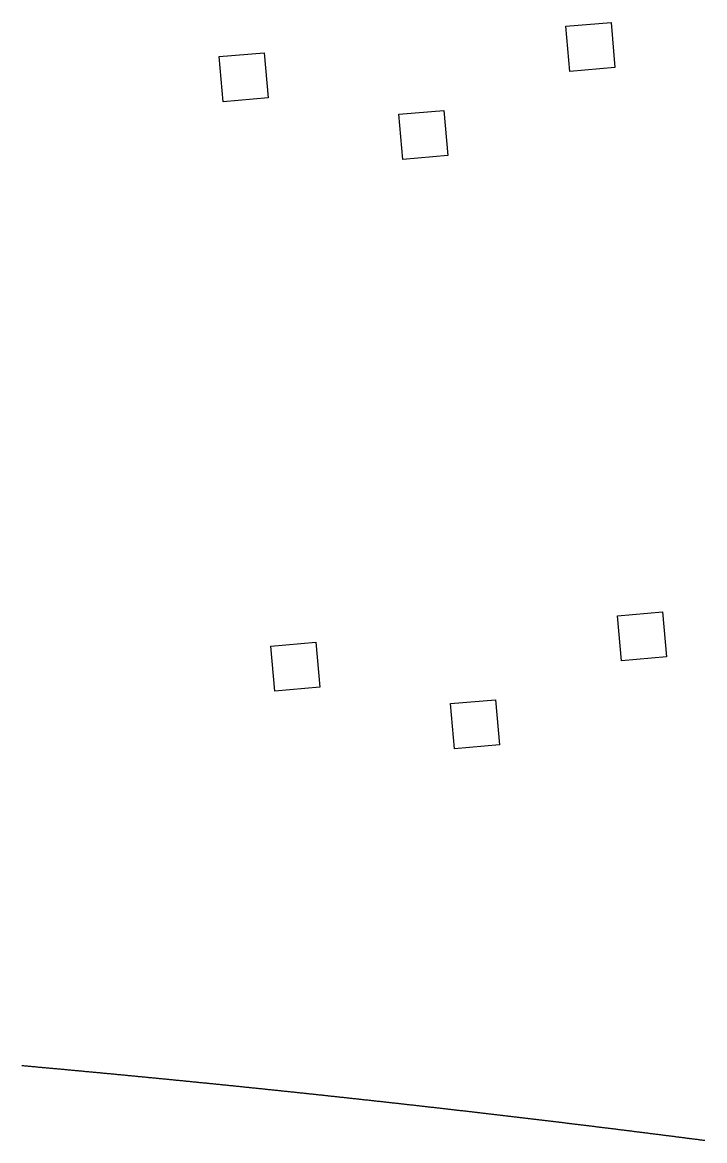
# Model space of a CAD drawing. Extents: x 6805096 to 46905100, y -25788412 to -58651.
# Drawn here: x 12343479 to 17877290, y -20983765 to -11915100 of the extents above; entities that cross this region are included whole.
import ezdxf

# ---------------------------------------------------------------- set-up
doc = ezdxf.new("R2010")
doc.units = 0

msp = doc.modelspace()

# ---------------------------------------------------------------- linework, layer by layer
at = {"layer": 'Layer 1'}
for p, q in [((16751900, -11947200), (17117900, -11915100)), ((16751900, -11947200), (17117900, -11915100)), ((16783900, -12313700), (16751900, -11947200)), ((16783900, -12313700), (16751900, -11947200)), ((17117900, -11915100), (17150000, -12281700)), ((13939800, -12193200), (14305900, -12161200)), ((13939800, -12193200), (14305900, -12161200)), ((13971900, -12559800), (13939800, -12193200)), ((13971900, -12559800), (13939800, -12193200)), ((14305900, -12161200), (14337900, -12527700)), ((17150000, -12281700), (16783900, -12313700)), ((17150000, -12281700), (16783900, -12313700)), ((14337900, -12527700), (13971900, -12559800)), ((14337900, -12527700), (13971900, -12559800)), ((15397200, -12660600), (15763300, -12628600)), ((15397200, -12660600), (15763300, -12628600)), ((15429300, -13027200), (15397200, -12660600)), ((15429300, -13027200), (15397200, -12660600)), ((15763300, -12628600), (15795300, -12995200)), ((15795300, -12995200), (15429300, -13027200)), ((15795300, -12995200), (15429300, -13027200)), ((17170000, -16726700), (17536000, -16694700)), ((17170000, -16726700), (17536000, -16694700)), ((17202100, -17093300), (17170000, -16726700)), ((17202100, -17093300), (17170000, -16726700)), ((17536000, -16694700), (17568100, -17061200)), ((14358000, -16972700), (14724000, -16940700)), ((14358000, -16972700), (14724000, -16940700)), ((14724000, -16940700), (14756100, -17307300)), ((14390100, -17339300), (14358000, -16972700)), ((14390100, -17339300), (14358000, -16972700)), ((17568100, -17061200), (17202100, -17093300)), ((17568100, -17061200), (17202100, -17093300)), ((14756100, -17307300), (14390100, -17339300)), ((14756100, -17307300), (14390100, -17339300)), ((15815400, -17440100), (16181400, -17408100)), ((15815400, -17440100), (16181400, -17408100)), ((16181400, -17408100), (16213500, -17774700)), ((15847500, -17806700), (15815400, -17440100)), ((15847500, -17806700), (15815400, -17440100)), ((16213500, -17774700), (15847500, -17806700)), ((16213500, -17774700), (15847500, -17806700)), ((12347298.419576, -20377661.843035), (12339659.329029, -20376977.346225)), ((12354937.463595, -20378346.75421), (12347298.419576, -20377661.843035)), ((12362576.46107, -20379032.079749), (12354937.463595, -20378346.75421)), ((12370215.411984, -20379717.819647), (12362576.46107, -20379032.079749)), ((12377854.31632, -20380403.973901), (12370215.411984, -20379717.819647)), ((12385493.174062, -20381090.54251), (12377854.31632, -20380403.973901)), ((12393131.985192, -20381777.525469), (12385493.174062, -20381090.54251)), ((12400770.749695, -20382464.922776), (12393131.985192, -20381777.525469)), ((12408409.467553, -20383152.734427), (12400770.749695, -20382464.922776)), ((12416048.13875, -20383840.96042), (12408409.467553, -20383152.734427)), ((12423686.763269, -20384529.600752), (12416048.13875, -20383840.96042)), ((12431325.341093, -20385218.655419), (12423686.763269, -20384529.600752)), ((12438963.872206, -20385908.124419), (12431325.341093, -20385218.655419)), ((12446602.356591, -20386598.007748), (12438963.872206, -20385908.124419)), ((12454240.794231, -20387288.305404), (12446602.356591, -20386598.007748)), ((12461879.18511, -20387979.017383), (12454240.794231, -20387288.305404)), ((12469517.529211, -20388670.143683), (12461879.18511, -20387979.017383)), ((12477155.826517, -20389361.6843), (12469517.529211, -20388670.143683)), ((12484794.077011, -20390053.639232), (12477155.826517, -20389361.6843)), ((12492432.280677, -20390746.008475), (12484794.077011, -20390053.639232)), ((12500070.437498, -20391438.792026), (12492432.280677, -20390746.008475)), ((12507708.547458, -20392131.989883), (12500070.437498, -20391438.792026)), ((12515346.610539, -20392825.602042), (12507708.547458, -20392131.989883)), ((12522984.626725, -20393519.628501), (12515346.610539, -20392825.602042)), ((12530622.596, -20394214.069255), (12522984.626725, -20393519.628501)), ((12538260.518346, -20394908.924303), (12530622.596, -20394214.069255)), ((12545898.393747, -20395604.193642), (12538260.518346, -20394908.924303)), ((12553536.222186, -20396299.877267), (12545898.393747, -20395604.193642)), ((12561174.003647, -20396995.975177), (12553536.222186, -20396299.877267)), ((12568811.738113, -20397692.487368), (12561174.003647, -20396995.975177)), ((12576449.425566, -20398389.413837), (12568811.738113, -20397692.487368)), ((12584087.065991, -20399086.754581), (12576449.425566, -20398389.413837)), ((12591724.659371, -20399784.509598), (12584087.065991, -20399086.754581)), ((12599362.205689, -20400482.678883), (12591724.659371, -20399784.509598)), ((12606999.704928, -20401181.262435), (12599362.205689, -20400482.678883)), ((12614637.157072, -20401880.260249), (12606999.704928, -20401181.262435)), ((12622274.562104, -20402579.672324), (12614637.157072, -20401880.260249)), ((12629911.920007, -20403279.498655), (12622274.562104, -20402579.672324)), ((12637549.230764, -20403979.739241), (12629911.920007, -20403279.498655)), ((12645186.49436, -20404680.394078), (12637549.230764, -20403979.739241)), ((12652823.710776, -20405381.463162), (12645186.49436, -20404680.394078)), ((12660460.879997, -20406082.946492), (12652823.710776, -20405381.463162)), ((12668098.002006, -20406784.844063), (12660460.879997, -20406082.946492)), ((12675735.076786, -20407487.155874), (12668098.002006, -20406784.844063)), ((12683372.10432, -20408189.88192), (12675735.076786, -20407487.155874)), ((12691009.084591, -20408893.022199), (12683372.10432, -20408189.88192)), ((12698646.017584, -20409596.576708), (12691009.084591, -20408893.022199)), ((12706282.903281, -20410300.545444), (12698646.017584, -20409596.576708)), ((12713919.741666, -20411004.928403), (12706282.903281, -20410300.545444)), ((12721556.532721, -20411709.725583), (12713919.741666, -20411004.928403)), ((12729193.276431, -20412414.936981), (12721556.532721, -20411709.725583)), ((12736829.972778, -20413120.562594), (12729193.276431, -20412414.936981)), ((12744466.621746, -20413826.602419), (12736829.972778, -20413120.562594)), ((12752103.223318, -20414533.056452), (12744466.621746, -20413826.602419)), ((12759739.777477, -20415239.92469), (12752103.223318, -20414533.056452)), ((12767376.284207, -20415947.207132), (12759739.777477, -20415239.92469)), ((12775012.743491, -20416654.903773), (12767376.284207, -20415947.207132)), ((12782649.155312, -20417363.014611), (12775012.743491, -20416654.903773)), ((12790285.519654, -20418071.539642), (12782649.155312, -20417363.014611)), ((12797921.8365, -20418780.478863), (12790285.519654, -20418071.539642)), ((12805558.105833, -20419489.832273), (12797921.8365, -20418780.478863)), ((12813194.327636, -20420199.599866), (12805558.105833, -20419489.832273)), ((12820830.501893, -20420909.781642), (12813194.327636, -20420199.599866)), ((12828466.628588, -20421620.377595), (12820830.501893, -20420909.781642)), ((12836102.707703, -20422331.387725), (12828466.628588, -20421620.377595)), ((12843738.739221, -20423042.812026), (12836102.707703, -20422331.387725)), ((12851374.723127, -20423754.650497), (12843738.739221, -20423042.812026)), ((12859010.659403, -20424466.903134), (12851374.723127, -20423754.650497)), ((12866646.548032, -20425179.569935), (12859010.659403, -20424466.903134)), ((12874282.388998, -20425892.650896), (12866646.548032, -20425179.569935)), ((12881918.182285, -20426606.146015), (12874282.388998, -20425892.650896)), ((12889553.927875, -20427320.055287), (12881918.182285, -20426606.146015)), ((12897189.625752, -20428034.378711), (12889553.927875, -20427320.055287)), ((12904825.275899, -20428749.116283), (12897189.625752, -20428034.378711)), ((12912460.8783, -20429464.268001), (12904825.275899, -20428749.116283)), ((12920096.432937, -20430179.83386), (12912460.8783, -20429464.268001)), ((12927731.939795, -20430895.813859), (12920096.432937, -20430179.83386)), ((12935367.398855, -20431612.207994), (12927731.939795, -20430895.813859)), ((12943002.810103, -20432329.016262), (12935367.398855, -20431612.207994)), ((12950638.17352, -20433046.238661), (12943002.810103, -20432329.016262)), ((12958273.489091, -20433763.875186), (12950638.17352, -20433046.238661)), ((12965908.756798, -20434481.925835), (12958273.489091, -20433763.875186)), ((12973543.976625, -20435200.390606), (12965908.756798, -20434481.925835)), ((12981179.148555, -20435919.269494), (12973543.976625, -20435200.390606)), ((12988814.272572, -20436638.562498), (12981179.148555, -20435919.269494)), ((12996449.348658, -20437358.269613), (12988814.272572, -20436638.562498)), ((13004084.376797, -20438078.390838), (12996449.348658, -20437358.269613)), ((13011719.356973, -20438798.926168), (13004084.376797, -20438078.390838)), ((13019354.289169, -20439519.875602), (13011719.356973, -20438798.926168)), ((13026989.173367, -20440241.239135), (13019354.289169, -20439519.875602)), ((13034624.009552, -20440963.016765), (13026989.173367, -20440241.239135)), ((13042258.797707, -20441685.208489), (13034624.009552, -20440963.016765)), ((13049893.537814, -20442407.814304), (13042258.797707, -20441685.208489)), ((13057528.229857, -20443130.834207), (13049893.537814, -20442407.814304)), ((13065162.87382, -20443854.268194), (13057528.229857, -20443130.834207)), ((13072797.469686, -20444578.116264), (13065162.87382, -20443854.268194)), ((13080432.017438, -20445302.378412), (13072797.469686, -20444578.116264)), ((13088066.517059, -20446027.054636), (13080432.017438, -20445302.378412)), ((13095700.968533, -20446752.144932), (13088066.517059, -20446027.054636)), ((13103335.371843, -20447477.649298), (13095700.968533, -20446752.144932)), ((13110969.726973, -20448203.567731), (13103335.371843, -20447477.649298)), ((13118604.033905, -20448929.900228), (13110969.726973, -20448203.567731)), ((13126238.292623, -20449656.646785), (13118604.033905, -20448929.900228)), ((13133872.50311, -20450383.8074), (13126238.292623, -20449656.646785)), ((13141506.665349, -20451111.382069), (13133872.50311, -20450383.8074)), ((13149140.779325, -20451839.37079), (13141506.665349, -20451111.382069)), ((13156774.845019, -20452567.77356), (13149140.779325, -20451839.37079)), ((13164408.862416, -20453296.590375), (13156774.845019, -20452567.77356)), ((13172042.831499, -20454025.821232), (13164408.862416, -20453296.590375)), ((13179676.752251, -20454755.466129), (13172042.831499, -20454025.821232)), ((13187310.624655, -20455485.525063), (13179676.752251, -20454755.466129)), ((13194944.448695, -20456215.998029), (13187310.624655, -20455485.525063)), ((13202578.224354, -20456946.885027), (13194944.448695, -20456215.998029)), ((13210211.951615, -20457678.186052), (13202578.224354, -20456946.885027)), ((13217845.630461, -20458409.901101), (13210211.951615, -20457678.186052)), ((13225479.260877, -20459142.030171), (13217845.630461, -20458409.901101)), ((13233112.842844, -20459874.57326), (13225479.260877, -20459142.030171)), ((13240746.376347, -20460607.530364), (13233112.842844, -20459874.57326)), ((13248379.861369, -20461340.90148), (13240746.376347, -20460607.530364)), ((13256013.297893, -20462074.686606), (13248379.861369, -20461340.90148)), ((13263646.685902, -20462808.885738), (13256013.297893, -20462074.686606)), ((13271280.02538, -20463543.498873), (13263646.685902, -20462808.885738)), ((13278913.31631, -20464278.526008), (13271280.02538, -20463543.498873)), ((13286546.558675, -20465013.967141), (13278913.31631, -20464278.526008)), ((13294179.752459, -20465749.822267), (13286546.558675, -20465013.967141)), ((13301812.897645, -20466486.091385), (13294179.752459, -20465749.822267)), ((13309445.994215, -20467222.774491), (13301812.897645, -20466486.091385)), ((13317079.042155, -20467959.871582), (13309445.994215, -20467222.774491)), ((13324712.041446, -20468697.382655), (13317079.042155, -20467959.871582)), ((13332344.992072, -20469435.307707), (13324712.041446, -20468697.382655)), ((13339977.894017, -20470173.646736), (13332344.992072, -20469435.307707)), ((13347610.747263, -20470912.399737), (13339977.894017, -20470173.646736)), ((13355243.551794, -20471651.566708), (13347610.747263, -20470912.399737)), ((13362876.307594, -20472391.147646), (13355243.551794, -20471651.566708)), ((13370509.014645, -20473131.142548), (13362876.307594, -20472391.147646)), ((13378141.672931, -20473871.551411), (13370509.014645, -20473131.142548)), ((13385774.282436, -20474612.374232), (13378141.672931, -20473871.551411)), ((13393406.843142, -20475353.611008), (13385774.282436, -20474612.374232)), ((13401039.355032, -20476095.261736), (13393406.843142, -20475353.611008)), ((13408671.818091, -20476837.326412), (13401039.355032, -20476095.261736)), ((13416304.232302, -20477579.805034), (13408671.818091, -20476837.326412)), ((13423936.597647, -20478322.6976), (13416304.232302, -20477579.805034)), ((13431568.91411, -20479066.004105), (13423936.597647, -20478322.6976)), ((13439201.181674, -20479809.724546), (13431568.91411, -20479066.004105)), ((13446833.400323, -20480553.858922), (13439201.181674, -20479809.724546)), ((13454465.57004, -20481298.407228), (13446833.400323, -20480553.858922)), ((13462097.690808, -20482043.369462), (13454465.57004, -20481298.407228)), ((13469729.762611, -20482788.74562), (13462097.690808, -20482043.369462)), ((13477361.785432, -20483534.5357), (13469729.762611, -20482788.74562)), ((13484993.759254, -20484280.739699), (13477361.785432, -20483534.5357)), ((13492625.68406, -20485027.357613), (13484993.759254, -20484280.739699)), ((13500257.559834, -20485774.38944), (13492625.68406, -20485027.357613)), ((13507889.386559, -20486521.835177), (13500257.559834, -20485774.38944)), ((13515521.164218, -20487269.69482), (13507889.386559, -20486521.835177)), ((13523152.892795, -20488017.968366), (13515521.164218, -20487269.69482)), ((13530784.572273, -20488766.655813), (13523152.892795, -20488017.968366)), ((13538416.202636, -20489515.757158), (13530784.572273, -20488766.655813)), ((13546047.783866, -20490265.272397), (13538416.202636, -20489515.757158)), ((13553679.315947, -20491015.201527), (13546047.783866, -20490265.272397)), ((13561310.798862, -20491765.544546), (13553679.315947, -20491015.201527)), ((13568942.232594, -20492516.30145), (13561310.798862, -20491765.544546)), ((13576573.617127, -20493267.472237), (13568942.232594, -20492516.30145)), ((13584204.952445, -20494019.056903), (13576573.617127, -20493267.472237)), ((13591836.238529, -20494771.055445), (13584204.952445, -20494019.056903)), ((13599467.475365, -20495523.467861), (13591836.238529, -20494771.055445)), ((13607098.662934, -20496276.294147), (13599467.475365, -20495523.467861)), ((13614729.801221, -20497029.5343), (13607098.662934, -20496276.294147)), ((13622360.890209, -20497783.188317), (13614729.801221, -20497029.5343)), ((13629991.92988, -20498537.256196), (13622360.890209, -20497783.188317)), ((13637622.920218, -20499291.737933), (13629991.92988, -20498537.256196)), ((13645253.861207, -20500046.633525), (13637622.920218, -20499291.737933)), ((13652884.75283, -20500801.942969), (13645253.861207, -20500046.633525)), ((13660515.59507, -20501557.666262), (13652884.75283, -20500801.942969)), ((13668146.38791, -20502313.803401), (13660515.59507, -20501557.666262)), ((13675777.131335, -20503070.354384), (13668146.38791, -20502313.803401)), ((13683407.825326, -20503827.319207), (13675777.131335, -20503070.354384)), ((13691038.469867, -20504584.697866), (13683407.825326, -20503827.319207)), ((13698669.064942, -20505342.49036), (13691038.469867, -20504584.697866)), ((13706299.610534, -20506100.696684), (13698669.064942, -20505342.49036)), ((13713930.106627, -20506859.316837), (13706299.610534, -20506100.696684)), ((13721560.553202, -20507618.350815), (13713930.106627, -20506859.316837)), ((13729190.950245, -20508377.798614), (13721560.553202, -20507618.350815)), ((13736821.297738, -20509137.660233), (13729190.950245, -20508377.798614)), ((13744451.595664, -20509897.935667), (13736821.297738, -20509137.660233)), ((13752081.844007, -20510658.624914), (13744451.595664, -20509897.935667)), ((13759712.04275, -20511419.727971), (13752081.844007, -20510658.624914)), ((13767342.191877, -20512181.244835), (13759712.04275, -20511419.727971)), ((13774972.29137, -20512943.175503), (13767342.191877, -20512181.244835)), ((13782602.341213, -20513705.519972), (13774972.29137, -20512943.175503)), ((13790232.341389, -20514468.278238), (13782602.341213, -20513705.519972)), ((13797862.291882, -20515231.450299), (13790232.341389, -20514468.278238)), ((13805492.192675, -20515995.036152), (13797862.291882, -20515231.450299)), ((13813122.043751, -20516759.035793), (13805492.192675, -20515995.036152)), ((13820751.845093, -20517523.44922), (13813122.043751, -20516759.035793)), ((13828381.596686, -20518288.27643), (13820751.845093, -20517523.44922)), ((13836011.298511, -20519053.51742), (13828381.596686, -20518288.27643)), ((13843640.950553, -20519819.172186), (13836011.298511, -20519053.51742)), ((13851270.552794, -20520585.240726), (13843640.950553, -20519819.172186)), ((13858900.105218, -20521351.723036), (13851270.552794, -20520585.240726)), ((13866529.607809, -20522118.619114), (13858900.105218, -20521351.723036)), ((13874159.060549, -20522885.928956), (13866529.607809, -20522118.619114)), ((13881788.463423, -20523653.65256), (13874159.060549, -20522885.928956)), ((13889417.816412, -20524421.789922), (13881788.463423, -20523653.65256)), ((13897047.119501, -20525190.34104), (13889417.816412, -20524421.789922)), ((13904676.372673, -20525959.305911), (13897047.119501, -20525190.34104)), ((13912305.575911, -20526728.68453), (13904676.372673, -20525959.305911)), ((13919934.729198, -20527498.476897), (13912305.575911, -20526728.68453)), ((13927563.832518, -20528268.683006), (13919934.729198, -20527498.476897)), ((13935192.885854, -20529039.302856), (13927563.832518, -20528268.683006)), ((13942821.889189, -20529810.336443), (13935192.885854, -20529039.302856)), ((13950450.842507, -20530581.783765), (13942821.889189, -20529810.336443)), ((13958079.745791, -20531353.644818), (13950450.842507, -20530581.783765)), ((13965708.599024, -20532125.919599), (13958079.745791, -20531353.644818)), ((13973337.40219, -20532898.608106), (13965708.599024, -20532125.919599)), ((13980966.155271, -20533671.710334), (13973337.40219, -20532898.608106)), ((13988594.858252, -20534445.226282), (13980966.155271, -20533671.710334)), ((13996223.511115, -20535219.155946), (13988594.858252, -20534445.226282)), ((14003852.113844, -20535993.499323), (13996223.511115, -20535219.155946)), ((14011480.666422, -20536768.256411), (14003852.113844, -20535993.499323)), ((14019109.168832, -20537543.427205), (14011480.666422, -20536768.256411)), ((14026737.621058, -20538319.011704), (14019109.168832, -20537543.427205)), ((14034366.023083, -20539095.009904), (14026737.621058, -20538319.011704)), ((14041994.37489, -20539871.421802), (14034366.023083, -20539095.009904)), ((14049622.676463, -20540648.247395), (14041994.37489, -20539871.421802)), ((14057250.927784, -20541425.486679), (14049622.676463, -20540648.247395)), ((14064879.128838, -20542203.139653), (14057250.927784, -20541425.486679)), ((14072507.279607, -20542981.206313), (14064879.128838, -20542203.139653)), ((14080135.380075, -20543759.686656), (14072507.279607, -20542981.206313)), ((14087763.430226, -20544538.580679), (14080135.380075, -20543759.686656)), ((14095391.430041, -20545317.888378), (14087763.430226, -20544538.580679)), ((14103019.379505, -20546097.609752), (14095391.430041, -20545317.888378)), ((14110647.278601, -20546877.744796), (14103019.379505, -20546097.609752)), ((14118275.127313, -20547658.293509), (14110647.278601, -20546877.744796)), ((14125902.925623, -20548439.255886), (14118275.127313, -20547658.293509)), ((14133530.673515, -20549220.631925), (14125902.925623, -20548439.255886)), ((14141158.370972, -20550002.421623), (14133530.673515, -20549220.631925)), ((14148786.017978, -20550784.624976), (14141158.370972, -20550002.421623)), ((14156413.614515, -20551567.241982), (14148786.017978, -20550784.624976)), ((14164041.160568, -20552350.272638), (14156413.614515, -20551567.241982)), ((14171668.656119, -20553133.716941), (14164041.160568, -20552350.272638)), ((14179296.101151, -20553917.574887), (14171668.656119, -20553133.716941)), ((14186923.495649, -20554701.846474), (14179296.101151, -20553917.574887)), ((14194550.839595, -20555486.531699), (14186923.495649, -20554701.846474)), ((14202178.132973, -20556271.630558), (14194550.839595, -20555486.531699)), ((14209805.375765, -20557057.143049), (14202178.132973, -20556271.630558)), ((14217432.567956, -20557843.069169), (14209805.375765, -20557057.143049)), ((14225059.709528, -20558629.408914), (14217432.567956, -20557843.069169)), ((14232686.800466, -20559416.162281), (14225059.709528, -20558629.408914)), ((14240313.840751, -20560203.329268), (14232686.800466, -20559416.162281)), ((14247940.830368, -20560990.909872), (14240313.840751, -20560203.329268)), ((14255567.769299, -20561778.904089), (14247940.830368, -20560990.909872)), ((14263194.657529, -20562567.311916), (14255567.769299, -20561778.904089)), ((14270821.49504, -20563356.133351), (14263194.657529, -20562567.311916)), ((14278448.281815, -20564145.368391), (14270821.49504, -20563356.133351)), ((14286075.017839, -20564935.017031), (14278448.281815, -20564145.368391)), ((14293701.703094, -20565725.07927), (14286075.017839, -20564935.017031)), ((14301328.337563, -20566515.555105), (14293701.703094, -20565725.07927)), ((14308954.92123, -20567306.444531), (14301328.337563, -20566515.555105)), ((14316581.454079, -20568097.747547), (14308954.92123, -20567306.444531)), ((14324207.936091, -20568889.46415), (14316581.454079, -20568097.747547)), ((14331834.367252, -20569681.594335), (14324207.936091, -20568889.46415)), ((14339460.747544, -20570474.138101), (14331834.367252, -20569681.594335)), ((14347087.07695, -20571267.095444), (14339460.747544, -20570474.138101)), ((14354713.355453, -20572060.466361), (14347087.07695, -20571267.095444)), ((14362339.583038, -20572854.250849), (14354713.355453, -20572060.466361)), ((14369965.759687, -20573648.448906), (14362339.583038, -20572854.250849)), ((14377591.885384, -20574443.060528), (14369965.759687, -20573648.448906)), ((14385217.960111, -20575238.085711), (14377591.885384, -20574443.060528)), ((14392843.983853, -20576033.524454), (14385217.960111, -20575238.085711)), ((14400469.956592, -20576829.376753), (14392843.983853, -20576033.524454)), ((14408095.878312, -20577625.642605), (14400469.956592, -20576829.376753)), ((14415721.748996, -20578422.322007), (14408095.878312, -20577625.642605)), ((14423347.568628, -20579219.414956), (14415721.748996, -20578422.322007)), ((14430973.33719, -20580016.921449), (14423347.568628, -20579219.414956)), ((14438599.054666, -20580814.841482), (14430973.33719, -20580016.921449)), ((14446224.72104, -20581613.175054), (14438599.054666, -20580814.841482)), ((14453850.336294, -20582411.922161), (14446224.72104, -20581613.175054)), ((14461475.900412, -20583211.0828), (14453850.336294, -20582411.922161)), ((14469101.413377, -20584010.656967), (14461475.900412, -20583211.0828)), ((14476726.875173, -20584810.64466), (14469101.413377, -20584010.656967)), ((14484352.285783, -20585611.045877), (14476726.875173, -20584810.64466)), ((14491977.64519, -20586411.860612), (14484352.285783, -20585611.045877)), ((14499602.953377, -20587213.088865), (14491977.64519, -20586411.860612)), ((14507228.210328, -20588014.730632), (14499602.953377, -20587213.088865)), ((14514853.416026, -20588816.785909), (14507228.210328, -20588014.730632)), ((14522478.570454, -20589619.254694), (14514853.416026, -20588816.785909)), ((14530103.673596, -20590422.136984), (14522478.570454, -20589619.254694)), ((14537728.725435, -20591225.432775), (14530103.673596, -20590422.136984)), ((14545353.725955, -20592029.142065), (14537728.725435, -20591225.432775)), ((14552978.675137, -20592833.264851), (14545353.725955, -20592029.142065)), ((14560603.572967, -20593637.801129), (14552978.675137, -20592833.264851)), ((14568228.419427, -20594442.750897), (14560603.572967, -20593637.801129)), ((14575853.2145, -20595248.114151), (14568228.419427, -20594442.750897)), ((14583477.95817, -20596053.890889), (14575853.2145, -20595248.114151)), ((14591102.65042, -20596860.081108), (14583477.95817, -20596053.890889)), ((14598727.291234, -20597666.684804), (14591102.65042, -20596860.081108)), ((14606351.880594, -20598473.701974), (14598727.291234, -20597666.684804)), ((14613976.418484, -20599281.132616), (14606351.880594, -20598473.701974)), ((14621600.904887, -20600088.976726), (14613976.418484, -20599281.132616)), ((14629225.339787, -20600897.234302), (14621600.904887, -20600088.976726)), ((14636849.723167, -20601705.90534), (14629225.339787, -20600897.234302)), ((14644474.05501, -20602514.989838), (14636849.723167, -20601705.90534)), ((14652098.3353, -20603324.487792), (14644474.05501, -20602514.989838)), ((14659722.564019, -20604134.399199), (14652098.3353, -20603324.487792)), ((14667346.741152, -20604944.724057), (14659722.564019, -20604134.399199)), ((14674970.86668, -20605755.462362), (14667346.741152, -20604944.724057)), ((14682594.940589, -20606566.614111), (14674970.86668, -20605755.462362)), ((14690218.962861, -20607378.179301), (14682594.940589, -20606566.614111)), ((14697842.933478, -20608190.15793), (14690218.962861, -20607378.179301)), ((14705466.852426, -20609002.549994), (14697842.933478, -20608190.15793)), ((14713090.719686, -20609815.35549), (14705466.852426, -20609002.549994)), ((14720714.535243, -20610628.574415), (14713090.719686, -20609815.35549)), ((14728338.299079, -20611442.206766), (14720714.535243, -20610628.574415)), ((14735962.011178, -20612256.252541), (14728338.299079, -20611442.206766)), ((14743585.671523, -20613070.711735), (14735962.011178, -20612256.252541)), ((14751209.280098, -20613885.584347), (14743585.671523, -20613070.711735)), ((14758832.836885, -20614700.870373), (14751209.280098, -20613885.584347)), ((14766456.341868, -20615516.56981), (14758832.836885, -20614700.870373)), ((14774079.795031, -20616332.682654), (14766456.341868, -20615516.56981)), ((14781703.196356, -20617149.208904), (14774079.795031, -20616332.682654)), ((14789326.545827, -20617966.148556), (14781703.196356, -20617149.208904)), ((14796949.843428, -20618783.501607), (14789326.545827, -20617966.148556)), ((14804573.089141, -20619601.268053), (14796949.843428, -20618783.501607)), ((14812196.28295, -20620419.447893), (14804573.089141, -20619601.268053)), ((14819819.424838, -20621238.041122), (14812196.28295, -20620419.447893)), ((14827442.514788, -20622057.047738), (14819819.424838, -20621238.041122)), ((14835065.552785, -20622876.467739), (14827442.514788, -20622057.047738)), ((14842688.53881, -20623696.301119), (14835065.552785, -20622876.467739)), ((14850311.472848, -20624516.547878), (14842688.53881, -20623696.301119)), ((14857934.354881, -20625337.208012), (14850311.472848, -20624516.547878)), ((14865557.184893, -20626158.281517), (14857934.354881, -20625337.208012)), ((14873179.962868, -20626979.768391), (14865557.184893, -20626158.281517)), ((14880802.688788, -20627801.668631), (14873179.962868, -20626979.768391)), ((14888425.362637, -20628623.982233), (14880802.688788, -20627801.668631)), ((14896047.984398, -20629446.709195), (14888425.362637, -20628623.982233)), ((14903670.554055, -20630269.849514), (14896047.984398, -20629446.709195)), ((14911293.071591, -20631093.403187), (14903670.554055, -20630269.849514)), ((14918915.536988, -20631917.37021), (14911293.071591, -20631093.403187)), ((14926537.950231, -20632741.75058), (14918915.536988, -20631917.37021)), ((14934160.311303, -20633566.544295), (14926537.950231, -20632741.75058)), ((14941782.620187, -20634391.751352), (14934160.311303, -20633566.544295)), ((14949404.876866, -20635217.371747), (14941782.620187, -20634391.751352)), ((14957027.081323, -20636043.405478), (14949404.876866, -20635217.371747)), ((14964649.233543, -20636869.852541), (14957027.081323, -20636043.405478)), ((14972271.333508, -20637696.712934), (14964649.233543, -20636869.852541)), ((14979893.381201, -20638523.986653), (14972271.333508, -20637696.712934)), ((14987515.376606, -20639351.673695), (14979893.381201, -20638523.986653)), ((14995137.319706, -20640179.774058), (14987515.376606, -20639351.673695)), ((15002759.210485, -20641008.287739), (14995137.319706, -20640179.774058)), ((15010381.048925, -20641837.214733), (15002759.210485, -20641008.287739)), ((15018002.835011, -20642666.555039), (15010381.048925, -20641837.214733)), ((15025624.568724, -20643496.308654), (15018002.835011, -20642666.555039)), ((15033246.25005, -20644326.475573), (15025624.568724, -20643496.308654)), ((15040867.87897, -20645157.055795), (15033246.25005, -20644326.475573)), ((15048489.455469, -20645988.049316), (15040867.87897, -20645157.055795)), ((15056110.979529, -20646819.456134), (15048489.455469, -20645988.049316)), ((15063732.451134, -20647651.276244), (15056110.979529, -20646819.456134)), ((15071353.870267, -20648483.509645), (15063732.451134, -20647651.276244)), ((15078975.236911, -20649316.156333), (15071353.870267, -20648483.509645)), ((15086596.551051, -20650149.216305), (15078975.236911, -20649316.156333)), ((15094217.812668, -20650982.689558), (15086596.551051, -20650149.216305)), ((15101839.021747, -20651816.576089), (15094217.812668, -20650982.689558)), ((15109460.17827, -20652650.875895), (15101839.021747, -20651816.576089)), ((15117081.282221, -20653485.588974), (15109460.17827, -20652650.875895)), ((15124702.333584, -20654320.715321), (15117081.282221, -20653485.588974)), ((15132323.332341, -20655156.254934), (15124702.333584, -20654320.715321)), ((15139944.278476, -20655992.207811), (15132323.332341, -20655156.254934)), ((15147565.171973, -20656828.573947), (15139944.278476, -20655992.207811)), ((15155186.012813, -20657665.353341), (15147565.171973, -20656828.573947)), ((15162806.800982, -20658502.545988), (15155186.012813, -20657665.353341)), ((15170427.536461, -20659340.151886), (15162806.800982, -20658502.545988)), ((15178048.219235, -20660178.171032), (15170427.536461, -20659340.151886)), ((15185668.849287, -20661016.603423), (15178048.219235, -20660178.171032)), ((15193289.4266, -20661855.449056), (15185668.849287, -20661016.603423)), ((15200909.951157, -20662694.707927), (15193289.4266, -20661855.449056)), ((15208530.422941, -20663534.380034), (15200909.951157, -20662694.707927)), ((15216150.841937, -20664374.465375), (15208530.422941, -20663534.380034)), ((15223771.208127, -20665214.963944), (15216150.841937, -20664374.465375)), ((15231391.521494, -20666055.875741), (15223771.208127, -20665214.963944)), ((15239011.782022, -20666897.200761), (15231391.521494, -20666055.875741)), ((15246631.989694, -20667738.939002), (15239011.782022, -20666897.200761)), ((15254252.144493, -20668581.090461), (15246631.989694, -20667738.939002)), ((15261872.246404, -20669423.655134), (15254252.144493, -20668581.090461)), ((15269492.295408, -20670266.633019), (15261872.246404, -20669423.655134)), ((15277112.29149, -20671110.024113), (15269492.295408, -20670266.633019)), ((15284732.234632, -20671953.828412), (15277112.29149, -20671110.024113)), ((15292352.124818, -20672798.045914), (15284732.234632, -20671953.828412)), ((15299971.962032, -20673642.676615), (15292352.124818, -20672798.045914)), ((15307591.746256, -20674487.720513), (15299971.962032, -20673642.676615)), ((15315211.477473, -20675333.177604), (15307591.746256, -20674487.720513)), ((15322831.155668, -20676179.047886), (15315211.477473, -20675333.177604)), ((15330450.780824, -20677025.331355), (15322831.155668, -20676179.047886)), ((15338070.352923, -20677872.028009), (15330450.780824, -20677025.331355)), ((15345689.871949, -20678719.137844), (15338070.352923, -20677872.028009)), ((15353309.337886, -20679566.660857), (15345689.871949, -20678719.137844)), ((15360928.750716, -20680414.597046), (15353309.337886, -20679566.660857)), ((15368548.110423, -20681262.946407), (15360928.750716, -20680414.597046)), ((15376167.416991, -20682111.708938), (15368548.110423, -20681262.946407)), ((15383786.670402, -20682960.884634), (15376167.416991, -20682111.708938)), ((15391405.870639, -20683810.473494), (15383786.670402, -20682960.884634)), ((15399025.017688, -20684660.475515), (15391405.870639, -20683810.473494)), ((15406644.111529, -20685510.890692), (15399025.017688, -20684660.475515)), ((15414263.152147, -20686361.719024), (15406644.111529, -20685510.890692)), ((15421882.139526, -20687212.960507), (15414263.152147, -20686361.719024)), ((15429501.073648, -20688064.615138), (15421882.139526, -20687212.960507)), ((15437119.954496, -20688916.682915), (15429501.073648, -20688064.615138)), ((15444738.782055, -20689769.163833), (15437119.954496, -20688916.682915)), ((15452357.556306, -20690622.057891), (15444738.782055, -20689769.163833)), ((15459976.277235, -20691475.365084), (15452357.556306, -20690622.057891)), ((15467594.944823, -20692329.085411), (15459976.277235, -20691475.365084)), ((15475213.559054, -20693183.218868), (15467594.944823, -20692329.085411)), ((15482832.119912, -20694037.765452), (15475213.559054, -20693183.218868)), ((15490450.62738, -20694892.72516), (15482832.119912, -20694037.765452)), ((15498069.081441, -20695748.097988), (15490450.62738, -20694892.72516)), ((15505687.482078, -20696603.883935), (15498069.081441, -20695748.097988)), ((15513305.829275, -20697460.082997), (15505687.482078, -20696603.883935)), ((15520924.123015, -20698316.695171), (15513305.829275, -20697460.082997)), ((15528542.363282, -20699173.720453), (15520924.123015, -20698316.695171)), ((15536160.550058, -20700031.158841), (15528542.363282, -20699173.720453)), ((15543778.683327, -20700889.010333), (15536160.550058, -20700031.158841)), ((15551396.763072, -20701747.274924), (15543778.683327, -20700889.010333)), ((15559014.789276, -20702605.952612), (15551396.763072, -20701747.274924)), ((15566632.761924, -20703465.043394), (15559014.789276, -20702605.952612)), ((15574250.680998, -20704324.547266), (15566632.761924, -20703465.043394)), ((15581868.546481, -20705184.464226), (15574250.680998, -20704324.547266)), ((15589486.358356, -20706044.794271), (15581868.546481, -20705184.464226)), ((15597104.116608, -20706905.537398), (15589486.358356, -20706044.794271)), ((15604721.82122, -20707766.693603), (15597104.116608, -20706905.537398)), ((15612339.472173, -20708628.262884), (15604721.82122, -20707766.693603)), ((15619957.069453, -20709490.245238), (15612339.472173, -20708628.262884)), ((15627574.613042, -20710352.640661), (15619957.069453, -20709490.245238)), ((15635192.102924, -20711215.449151), (15627574.613042, -20710352.640661)), ((15642809.539082, -20712078.670705), (15635192.102924, -20711215.449151)), ((15650426.921498, -20712942.305319), (15642809.539082, -20712078.670705)), ((15658044.250158, -20713806.35299), (15650426.921498, -20712942.305319)), ((15665661.525042, -20714670.813717), (15658044.250158, -20713806.35299)), ((15673278.746136, -20715535.687494), (15665661.525042, -20714670.813717)), ((15680895.913423, -20716400.97432), (15673278.746136, -20715535.687494)), ((15688513.026885, -20717266.674192), (15680895.913423, -20716400.97432)), ((15696130.086506, -20718132.787106), (15688513.026885, -20717266.674192)), ((15703747.092269, -20718999.313059), (15696130.086506, -20718132.787106)), ((15711364.044158, -20719866.252049), (15703747.092269, -20718999.313059)), ((15718980.942156, -20720733.604072), (15711364.044158, -20719866.252049)), ((15726597.786246, -20721601.369125), (15718980.942156, -20720733.604072)), ((15734214.576412, -20722469.547206), (15726597.786246, -20721601.369125)), ((15741831.312636, -20723338.138311), (15734214.576412, -20722469.547206)), ((15749447.994903, -20724207.142437), (15741831.312636, -20723338.138311)), ((15757064.623194, -20725076.559582), (15749447.994903, -20724207.142437)), ((15764681.197495, -20725946.389742), (15757064.623194, -20725076.559582)), ((15772297.717788, -20726816.632914), (15764681.197495, -20725946.389742)), ((15779914.184055, -20727687.289095), (15772297.717788, -20726816.632914)), ((15787530.596282, -20728558.358283), (15779914.184055, -20727687.289095)), ((15795146.95445, -20729429.840473), (15787530.596282, -20728558.358283)), ((15802763.258544, -20730301.735664), (15795146.95445, -20729429.840473)), ((15810379.508546, -20731174.043852), (15802763.258544, -20730301.735664)), ((15817995.70444, -20732046.765034), (15810379.508546, -20731174.043852)), ((15825611.846209, -20732919.899207), (15817995.70444, -20732046.765034)), ((15833227.933837, -20733793.446368), (15825611.846209, -20732919.899207)), ((15840843.967306, -20734667.406514), (15833227.933837, -20733793.446368)), ((15848459.946601, -20735541.779642), (15840843.967306, -20734667.406514)), ((15856075.871703, -20736416.565749), (15848459.946601, -20735541.779642)), ((15863691.742598, -20737291.764832), (15856075.871703, -20736416.565749)), ((15871307.559267, -20738167.376888), (15863691.742598, -20737291.764832)), ((15878923.321695, -20739043.401914), (15871307.559267, -20738167.376888)), ((15886539.029864, -20739919.839907), (15878923.321695, -20739043.401914)), ((15894154.683758, -20740796.690863), (15886539.029864, -20739919.839907)), ((15901770.28336, -20741673.954781), (15894154.683758, -20740796.690863)), ((15909385.828654, -20742551.631656), (15901770.28336, -20741673.954781)), ((15917001.319622, -20743429.721486), (15909385.828654, -20742551.631656)), ((15924616.756248, -20744308.224268), (15917001.319622, -20743429.721486)), ((15932232.138516, -20745187.139999), (15924616.756248, -20744308.224268)), ((15939847.466409, -20746066.468675), (15932232.138516, -20745187.139999)), ((15947462.739909, -20746946.210294), (15939847.466409, -20746066.468675)), ((15955077.959001, -20747826.364853), (15947462.739909, -20746946.210294)), ((15962693.123667, -20748706.932349), (15955077.959001, -20747826.364853)), ((15970308.233892, -20749587.912778), (15962693.123667, -20748706.932349)), ((15977923.289657, -20750469.306138), (15970308.233892, -20749587.912778)), ((15985538.290947, -20751351.112425), (15977923.289657, -20750469.306138)), ((15993153.237745, -20752233.331637), (15985538.290947, -20751351.112425)), ((16000768.130033, -20753115.963771), (15993153.237745, -20752233.331637)), ((16008382.967797, -20753999.008823), (16000768.130033, -20753115.963771)), ((16015997.751018, -20754882.466791), (16008382.967797, -20753999.008823)), ((16023612.479679, -20755766.337671), (16015997.751018, -20754882.466791)), ((16031227.153766, -20756650.621461), (16023612.479679, -20755766.337671)), ((16038841.77326, -20757535.318157), (16031227.153766, -20756650.621461)), ((16046456.338144, -20758420.427756), (16038841.77326, -20757535.318157)), ((16054070.848403, -20759305.950256), (16046456.338144, -20758420.427756)), ((16061685.30402, -20760191.885654), (16054070.848403, -20759305.950256)), ((16069299.704977, -20761078.233946), (16061685.30402, -20760191.885654)), ((16076914.051259, -20761964.995129), (16069299.704977, -20761078.233946)), ((16084528.342848, -20762852.1692), (16076914.051259, -20761964.995129)), ((16092142.579727, -20763739.756157), (16084528.342848, -20762852.1692)), ((16099756.761881, -20764627.755997), (16092142.579727, -20763739.756157)), ((16107370.889292, -20765516.168715), (16099756.761881, -20764627.755997)), ((16114984.961944, -20766404.99431), (16107370.889292, -20765516.168715)), ((16122598.979819, -20767294.232778), (16114984.961944, -20766404.99431)), ((16130212.942902, -20768183.884116), (16122598.979819, -20767294.232778)), ((16137826.851175, -20769073.948321), (16130212.942902, -20768183.884116)), ((16145440.704623, -20769964.425391), (16137826.851175, -20769073.948321)), ((16153054.503227, -20770855.315321), (16145440.704623, -20769964.425391)), ((16160668.246972, -20771746.61811), (16153054.503227, -20770855.315321)), ((16168281.935841, -20772638.333754), (16160668.246972, -20771746.61811)), ((16175895.569816, -20773530.46225), (16168281.935841, -20772638.333754)), ((16183509.148882, -20774423.003595), (16175895.569816, -20773530.46225)), ((16191122.673022, -20775315.957786), (16183509.148882, -20774423.003595)), ((16198736.142219, -20776209.32482), (16191122.673022, -20775315.957786)), ((16206349.556456, -20777103.104694), (16198736.142219, -20776209.32482)), ((16213962.915716, -20777997.297405), (16206349.556456, -20777103.104694)), ((16221576.219984, -20778891.90295), (16213962.915716, -20777997.297405)), ((16229189.469242, -20779786.921326), (16221576.219984, -20778891.90295)), ((16236802.663473, -20780682.35253), (16229189.469242, -20779786.921326)), ((16244415.802661, -20781578.196559), (16236802.663473, -20780682.35253)), ((16252028.886789, -20782474.453409), (16244415.802661, -20781578.196559)), ((16259641.91584, -20783371.123079), (16252028.886789, -20782474.453409)), ((16267254.889798, -20784268.205564), (16259641.91584, -20783371.123079)), ((16274867.808646, -20785165.700862), (16267254.889798, -20784268.205564)), ((16282480.672368, -20786063.60897), (16274867.808646, -20785165.700862)), ((16290093.480946, -20786961.929885), (16282480.672368, -20786063.60897)), ((16297706.234364, -20787860.663603), (16290093.480946, -20786961.929885)), ((16305318.932605, -20788759.810122), (16297706.234364, -20787860.663603)), ((16312931.575652, -20789659.369439), (16305318.932605, -20788759.810122)), ((16320544.16349, -20790559.34155), (16312931.575652, -20789659.369439)), ((16328156.696101, -20791459.726454), (16320544.16349, -20790559.34155)), ((16335769.173468, -20792360.524145), (16328156.696101, -20791459.726454)), ((16343381.595574, -20793261.734623), (16335769.173468, -20792360.524145)), ((16350993.962404, -20794163.357883), (16343381.595574, -20793261.734623)), ((16358606.27394, -20795065.393922), (16350993.962404, -20794163.357883)), ((16366218.530166, -20795967.842738), (16358606.27394, -20795065.393922)), ((16373830.731065, -20796870.704328), (16366218.530166, -20795967.842738)), ((16381442.87662, -20797773.978688), (16373830.731065, -20796870.704328)), ((16389054.966814, -20798677.665816), (16381442.87662, -20797773.978688)), ((16396667.001631, -20799581.765708), (16389054.966814, -20798677.665816)), ((16404278.981055, -20800486.278361), (16396667.001631, -20799581.765708)), ((16411890.905068, -20801391.203773), (16404278.981055, -20800486.278361)), ((16419502.773654, -20802296.541941), (16411890.905068, -20801391.203773)), ((16427114.586795, -20803202.292861), (16419502.773654, -20802296.541941)), ((16434726.344477, -20804108.45653), (16427114.586795, -20803202.292861)), ((16442338.04668, -20805015.032945), (16434726.344477, -20804108.45653)), ((16449949.69339, -20805922.022104), (16442338.04668, -20805015.032945)), ((16457561.284589, -20806829.424003), (16449949.69339, -20805922.022104)), ((16465172.820261, -20807737.238639), (16457561.284589, -20806829.424003)), ((16472784.300388, -20808645.46601), (16465172.820261, -20807737.238639)), ((16480395.724955, -20809554.106112), (16472784.300388, -20808645.46601)), ((16488007.093944, -20810463.158941), (16480395.724955, -20809554.106112)), ((16495618.407339, -20811372.624497), (16488007.093944, -20810463.158941)), ((16503229.665123, -20812282.502774), (16495618.407339, -20811372.624497)), ((16510840.867279, -20813192.793771), (16503229.665123, -20812282.502774)), ((16518452.013791, -20814103.497483), (16510840.867279, -20813192.793771)), ((16526063.104643, -20815014.613909), (16518452.013791, -20814103.497483)), ((16533674.139816, -20815926.143045), (16526063.104643, -20815014.613909)), ((16541285.119295, -20816838.084887), (16533674.139816, -20815926.143045)), ((16548896.043063, -20817750.439434), (16541285.119295, -20816838.084887)), ((16556506.911103, -20818663.206682), (16548896.043063, -20817750.439434)), ((16564117.723399, -20819576.386628), (16556506.911103, -20818663.206682)), ((16571728.479933, -20820489.979269), (16564117.723399, -20819576.386628)), ((16579339.18069, -20821403.984602), (16571728.479933, -20820489.979269)), ((16586949.825652, -20822318.402624), (16579339.18069, -20821403.984602)), ((16594560.414802, -20823233.233331), (16586949.825652, -20822318.402624)), ((16602170.948125, -20824148.476722), (16594560.414802, -20823233.233331)), ((16609781.425603, -20825064.132792), (16602170.948125, -20824148.476722)), ((16617391.84722, -20825980.201539), (16609781.425603, -20825064.132792)), ((16625002.212958, -20826896.682961), (16617391.84722, -20825980.201539)), ((16632612.522802, -20827813.577052), (16625002.212958, -20826896.682961)), ((16640222.776735, -20828730.883812), (16632612.522802, -20827813.577052)), ((16647832.974739, -20829648.603237), (16640222.776735, -20828730.883812)), ((16655443.116798, -20830566.735323), (16647832.974739, -20829648.603237)), ((16663053.202896, -20831485.280068), (16655443.116798, -20830566.735323)), ((16670663.233016, -20832404.237468), (16663053.202896, -20831485.280068)), ((16678273.20714, -20833323.607521), (16670663.233016, -20832404.237468)), ((16685883.125253, -20834243.390224), (16678273.20714, -20833323.607521)), ((16693492.987338, -20835163.585574), (16685883.125253, -20834243.390224)), ((16701102.793378, -20836084.193567), (16693492.987338, -20835163.585574)), ((16708712.543356, -20837005.214201), (16701102.793378, -20836084.193567)), ((16716322.237255, -20837926.647472), (16708712.543356, -20837005.214201)), ((16723931.875059, -20838848.493378), (16716322.237255, -20837926.647472)), ((16731541.456752, -20839770.751915), (16723931.875059, -20838848.493378)), ((16739150.982316, -20840693.423081), (16731541.456752, -20839770.751915)), ((16746760.451735, -20841616.506872), (16739150.982316, -20840693.423081)), ((16754369.864992, -20842540.003286), (16746760.451735, -20841616.506872)), ((16761979.22207, -20843463.912319), (16754369.864992, -20842540.003286)), ((16769588.522953, -20844388.233969), (16761979.22207, -20843463.912319)), ((16777197.767624, -20845312.968232), (16769588.522953, -20844388.233969)), ((16784806.956066, -20846238.115105), (16777197.767624, -20845312.968232)), ((16792416.088263, -20847163.674586), (16784806.956066, -20846238.115105)), ((16800025.164197, -20848089.646671), (16792416.088263, -20847163.674586)), ((16807634.183853, -20849016.031358), (16800025.164197, -20848089.646671)), ((16815243.147214, -20849942.828643), (16807634.183853, -20849016.031358)), ((16822852.054262, -20850870.038522), (16815243.147214, -20849942.828643)), ((16830460.904981, -20851797.660995), (16822852.054262, -20850870.038522)), ((16838069.699355, -20852725.696056), (16830460.904981, -20851797.660995)), ((16845678.437366, -20853654.143704), (16838069.699355, -20852725.696056)), ((16853287.118999, -20854583.003935), (16845678.437366, -20853654.143704)), ((16860895.744236, -20855512.276746), (16853287.118999, -20854583.003935)), ((16868504.31306, -20856441.962134), (16860895.744236, -20855512.276746)), ((16876112.825455, -20857372.060096), (16868504.31306, -20856441.962134)), ((16883721.281405, -20858302.570629), (16876112.825455, -20857372.060096)), ((16891329.680892, -20859233.493731), (16883721.281405, -20858302.570629)), ((16898938.0239, -20860164.829397), (16891329.680892, -20859233.493731)), ((16906546.310412, -20861096.577626), (16898938.0239, -20860164.829397)), ((16914154.540412, -20862028.738413), (16906546.310412, -20861096.577626)), ((16921762.713882, -20862961.311757), (16914154.540412, -20862028.738413)), ((16929370.830806, -20863894.297653), (16921762.713882, -20862961.311757)), ((16936978.891168, -20864827.6961), (16929370.830806, -20863894.297653)), ((16944586.89495, -20865761.507093), (16936978.891168, -20864827.6961)), ((16952194.842137, -20866695.73063), (16944586.89495, -20865761.507093)), ((16959802.73271, -20867630.366708), (16952194.842137, -20866695.73063)), ((16967410.566654, -20868565.415324), (16959802.73271, -20867630.366708)), ((16975018.343952, -20869500.876475), (16967410.566654, -20868565.415324)), ((16982626.064588, -20870436.750158), (16975018.343952, -20869500.876475)), ((16990233.728543, -20871373.036369), (16982626.064588, -20870436.750158)), ((16997841.335803, -20872309.735107), (16990233.728543, -20871373.036369)), ((17005448.886349, -20873246.846367), (16997841.335803, -20872309.735107)), ((17013056.380166, -20874184.370146), (17005448.886349, -20873246.846367)), ((17020663.817237, -20875122.306443), (17013056.380166, -20874184.370146)), ((17028271.197544, -20876060.655253), (17020663.817237, -20875122.306443)), ((17035878.521072, -20876999.416574), (17028271.197544, -20876060.655253)), ((17043485.787803, -20877938.590402), (17035878.521072, -20876999.416574)), ((17051092.997722, -20878878.176735), (17043485.787803, -20877938.590402)), ((17058700.15081, -20879818.17557), (17051092.997722, -20878878.176735)), ((17066307.247052, -20880758.586903), (17058700.15081, -20879818.17557)), ((17073914.286431, -20881699.410732), (17066307.247052, -20880758.586903)), ((17081521.26893, -20882640.647053), (17073914.286431, -20881699.410732)), ((17089128.194532, -20883582.295864), (17081521.26893, -20882640.647053)), ((17096735.063221, -20884524.357161), (17089128.194532, -20883582.295864)), ((17104341.87498, -20885466.830942), (17096735.063221, -20884524.357161)), ((17111948.629793, -20886409.717204), (17104341.87498, -20885466.830942)), ((17119555.327642, -20887353.015942), (17111948.629793, -20886409.717204)), ((17127161.968511, -20888296.727156), (17119555.327642, -20887353.015942)), ((17134768.552383, -20889240.85084), (17127161.968511, -20888296.727156)), ((17142375.079241, -20890185.386993), (17134768.552383, -20889240.85084)), ((17149981.54907, -20891130.335611), (17142375.079241, -20890185.386993)), ((17157587.961852, -20892075.696692), (17149981.54907, -20891130.335611)), ((17165194.31757, -20893021.470232), (17157587.961852, -20892075.696692)), ((17172800.616207, -20893967.656228), (17165194.31757, -20893021.470232)), ((17180406.857748, -20894914.254677), (17172800.616207, -20893967.656228)), ((17188013.042175, -20895861.265577), (17180406.857748, -20894914.254677)), ((17195619.169472, -20896808.688924), (17188013.042175, -20895861.265577)), ((17203225.239622, -20897756.524715), (17195619.169472, -20896808.688924)), ((17210831.252608, -20898704.772947), (17203225.239622, -20897756.524715)), ((17218437.208414, -20899653.433618), (17210831.252608, -20898704.772947)), ((17226043.107022, -20900602.506723), (17218437.208414, -20899653.433618)), ((17233648.948417, -20901551.992261), (17226043.107022, -20900602.506723)), ((17241254.732581, -20902501.890228), (17233648.948417, -20901551.992261)), ((17248860.459498, -20903452.200621), (17241254.732581, -20902501.890228)), ((17256466.129151, -20904402.923436), (17248860.459498, -20903452.200621)), ((17264071.741523, -20905354.058672), (17256466.129151, -20904402.923436)), ((17271677.296598, -20906305.606325), (17264071.741523, -20905354.058672)), ((17279282.794359, -20907257.566392), (17271677.296598, -20906305.606325)), ((17286888.234789, -20908209.93887), (17279282.794359, -20907257.566392)), ((17294493.617872, -20909162.723756), (17286888.234789, -20908209.93887)), ((17302098.943591, -20910115.921047), (17294493.617872, -20909162.723756)), ((17309704.211929, -20911069.530739), (17302098.943591, -20910115.921047)), ((17317309.422869, -20912023.552831), (17309704.211929, -20911069.530739)), ((17324914.576395, -20912977.987318), (17317309.422869, -20912023.552831)), ((17332519.672491, -20913932.834198), (17324914.576395, -20912977.987318)), ((17340124.711139, -20914888.093468), (17332519.672491, -20913932.834198)), ((17347729.692322, -20915843.765125), (17340124.711139, -20914888.093468)), ((17355334.616024, -20916799.849166), (17347729.692322, -20915843.765125)), ((17362939.482229, -20917756.345587), (17355334.616024, -20916799.849166)), ((17370544.29092, -20918713.254386), (17362939.482229, -20917756.345587)), ((17378149.042079, -20919670.57556), (17370544.29092, -20918713.254386)), ((17385753.73569, -20920628.309106), (17378149.042079, -20919670.57556)), ((17393358.371737, -20921586.45502), (17385753.73569, -20920628.309106)), ((17400962.950203, -20922545.013299), (17393358.371737, -20921586.45502)), ((17408567.471071, -20923503.983942), (17400962.950203, -20922545.013299)), ((17416171.934325, -20924463.366944), (17408567.471071, -20923503.983942)), ((17423776.339947, -20925423.162302), (17416171.934325, -20924463.366944)), ((17431380.687921, -20926383.370015), (17423776.339947, -20925423.162302)), ((17438984.97823, -20927343.990077), (17431380.687921, -20926383.370015)), ((17446589.210859, -20928305.022487), (17438984.97823, -20927343.990077)), ((17454193.385789, -20929266.467242), (17446589.210859, -20928305.022487)), ((17461797.503004, -20930228.324338), (17454193.385789, -20929266.467242)), ((17469401.562488, -20931190.593773), (17461797.503004, -20930228.324338)), ((17477005.564224, -20932153.275543), (17469401.562488, -20931190.593773)), ((17484609.508195, -20933116.369645), (17477005.564224, -20932153.275543)), ((17492213.394384, -20934079.876077), (17484609.508195, -20933116.369645)), ((17499817.222775, -20935043.794835), (17492213.394384, -20934079.876077)), ((17507420.993351, -20936008.125917), (17499817.222775, -20935043.794835)), ((17515024.706096, -20936972.869319), (17507420.993351, -20936008.125917)), ((17522628.360992, -20937938.025038), (17515024.706096, -20936972.869319)), ((17530231.958023, -20938903.593071), (17522628.360992, -20937938.025038)), ((17537835.497173, -20939869.573416), (17530231.958023, -20938903.593071)), ((17545438.978424, -20940835.966069), (17537835.497173, -20939869.573416)), ((17553042.40176, -20941802.771027), (17545438.978424, -20940835.966069)), ((17560645.767164, -20942769.988287), (17553042.40176, -20941802.771027)), ((17568249.07462, -20943737.617847), (17560645.767164, -20942769.988287)), ((17575852.32411, -20944705.659703), (17568249.07462, -20943737.617847)), ((17583455.515619, -20945674.113851), (17575852.32411, -20944705.659703)), ((17591058.649129, -20946642.98029), (17583455.515619, -20945674.113851)), ((17598661.724623, -20947612.259016), (17591058.649129, -20946642.98029)), ((17606264.742086, -20948581.950026), (17598661.724623, -20947612.259016)), ((17613867.7015, -20949552.053318), (17606264.742086, -20948581.950026)), ((17621470.602849, -20950522.568887), (17613867.7015, -20949552.053318)), ((17629073.446115, -20951493.496731), (17621470.602849, -20950522.568887)), ((17636676.231283, -20952464.836847), (17629073.446115, -20951493.496731)), ((17644278.958335, -20953436.589232), (17636676.231283, -20952464.836847)), ((17651881.627255, -20954408.753883), (17644278.958335, -20953436.589232)), ((17659484.238026, -20955381.330797), (17651881.627255, -20954408.753883)), ((17667086.790632, -20956354.319971), (17659484.238026, -20955381.330797)), ((17674689.285055, -20957327.721402), (17667086.790632, -20956354.319971)), ((17682291.721279, -20958301.535086), (17674689.285055, -20957327.721402)), ((17689894.099288, -20959275.761021), (17682291.721279, -20958301.535086)), ((17697496.419064, -20960250.399205), (17689894.099288, -20959275.761021)), ((17705098.680591, -20961225.449633), (17697496.419064, -20960250.399205)), ((17712700.883853, -20962200.912302), (17705098.680591, -20961225.449633)), ((17720303.028832, -20963176.787211), (17712700.883853, -20962200.912302)), ((17727905.115512, -20964153.074355), (17720303.028832, -20963176.787211)), ((17735507.143876, -20965129.773732), (17727905.115512, -20964153.074355)), ((17743109.113907, -20966106.885339), (17735507.143876, -20965129.773732)), ((17750711.02559, -20967084.409172), (17743109.113907, -20966106.885339)), ((17758312.878906, -20968062.345229), (17750711.02559, -20967084.409172)), ((17765914.67384, -20969040.693506), (17758312.878906, -20968062.345229)), ((17773516.410374, -20970019.454001), (17765914.67384, -20969040.693506)), ((17781118.088492, -20970998.626711), (17773516.410374, -20970019.454001)), ((17788719.708178, -20971978.211632), (17781118.088492, -20970998.626711)), ((17796321.269414, -20972958.208762), (17788719.708178, -20971978.211632)), ((17803922.772184, -20973938.618097), (17796321.269414, -20972958.208762)), ((17811524.216471, -20974919.439635), (17803922.772184, -20973938.618097)), ((17819125.602259, -20975900.673373), (17811524.216471, -20974919.439635)), ((17826726.92953, -20976882.319306), (17819125.602259, -20975900.673373)), ((17834328.198269, -20977864.377433), (17826726.92953, -20976882.319306)), ((17841929.408458, -20978846.847751), (17834328.198269, -20977864.377433)), ((17849530.560081, -20979829.730256), (17841929.408458, -20978846.847751)), ((17857131.65312, -20980813.024945), (17849530.560081, -20979829.730256)), ((17864732.68756, -20981796.731816), (17857131.65312, -20980813.024945)), ((17872333.663384, -20982780.850865), (17864732.68756, -20981796.731816)), ((17879934.580574, -20983765.382089), (17872333.663384, -20982780.850865))]:
    msp.add_line(p, q, dxfattribs=at)

doc.saveas('drawing.dxf')
